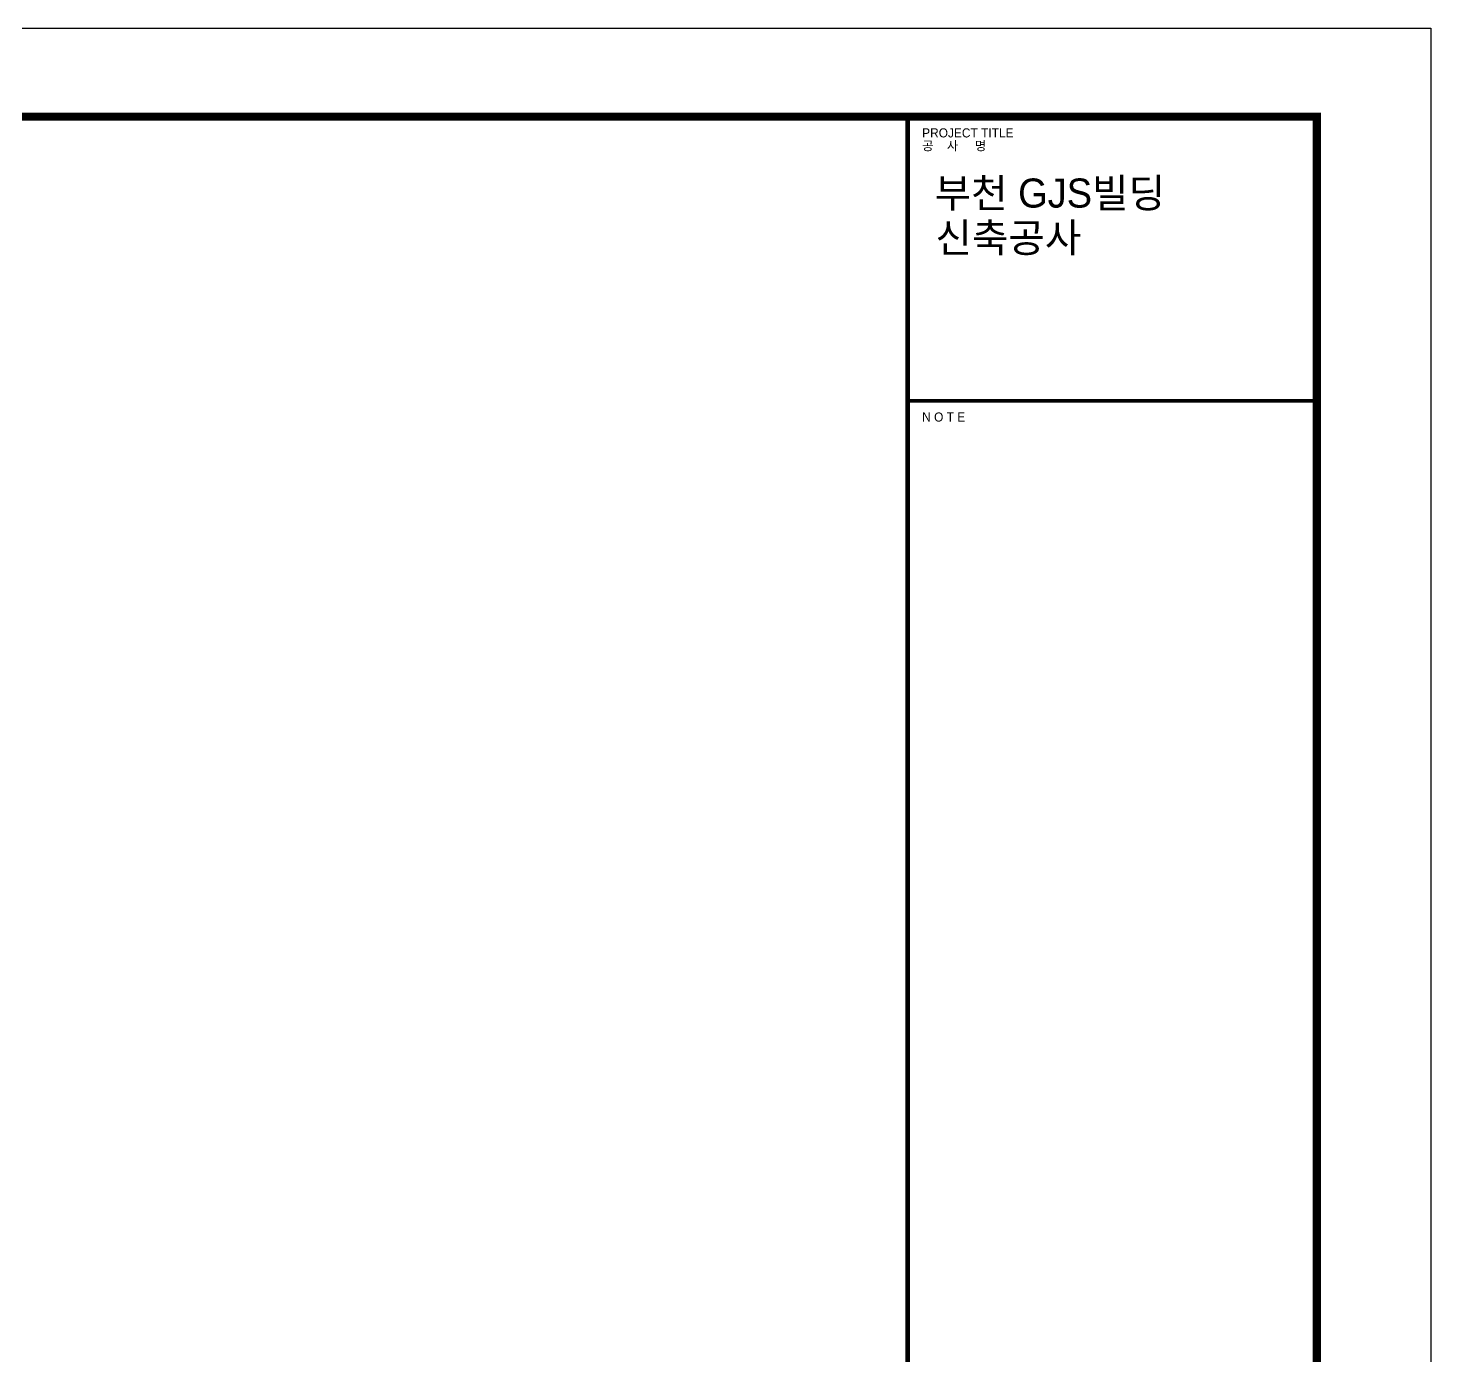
# Model space of a CAD drawing. Header units: millimetres. Extents: x 83956 to 461956, y 36707 to 125807.
# Drawn here: x 288891 to 298156, y 90307 to 99077 of the extents above; entities that cross this region are included whole.
import ezdxf

# ---------------------------------------------------------------- set-up
doc = ezdxf.new("R2010")
doc.units = ezdxf.units.MM
doc.header["$LTSCALE"] = 100
doc.header["$MEASUREMENT"] = 0
doc.layers.get('0').update_dxf_attribs({"linetype": 'CONTINUOUS'})
doc.layers.get('Defpoints').update_dxf_attribs({"linetype": 'CONTINUOUS'})
doc.layers.add('FORM', color=8, linetype='CONTINUOUS')
doc.layers.add('TEX', color=3, linetype='CONTINUOUS')
doc.styles.add('HY울릉도L', font='HYWULM.TTF')
doc.styles.add('TITLE', font='Gulim.ttf')

# ---------------------------------------------------------------- blocks, each defined once
blk = doc.blocks.new('PMC-FORMV')
at = {"layer": 'Defpoints'}
blk.add_lwpolyline([(0, 0), (0, 29700), (42000, 29700), (42000, 0)], close=True, dxfattribs=at)
at = {"layer": 'FORM', "const_width": 90.2}
blk.add_lwpolyline([(1544, 975), (1544, 28725), (40744, 28725), (40744, 975)], close=True, dxfattribs=at)
at = {"layer": 'FORM'}
for points, const_width in [([(36240, 975), (36240, 28725)], 50.1), ([(36240, 25597), (40744, 25597)], 40.1)]:
    blk.add_lwpolyline(points, dxfattribs=dict(at, const_width=const_width))
at = {"layer": 'FORM', "style": 'TITLE'}
for s, height, p in [('PROJECT TITLE', 100.27, (36400, 28496)), ('공    사     명', 100.27, (36400, 28354)), ('N O T E', 100.3, (36400, 25368))]:
    blk.add_text(s, height=height, dxfattribs=at).set_placement(p)

msp = doc.modelspace()

# ---------------------------------------------------------------- linework, layer by layer
msp.add_lwpolyline([(273882.3, 98492.1), (294700.1, 98492.1), (294700.1, 81842.1), (273882.3, 81842.1)], close=True)

# ---------------------------------------------------------------- block references
at = {"layer": 'FORM', "xscale": 0.6, "yscale": 0.6, "zscale": 0.6}
msp.add_blockref('PMC-FORMV', (272956.1, 81257.1), dxfattribs=at)

# ---------------------------------------------------------------- texts
at = {"layer": 'TEX', "color": 2, "style": 'HY울릉도L'}
for s, p in [('부천 GJS빌딩', (294878, 97891.3)), ('신축공사', (294883.6, 97596.4))]:
    msp.add_text(s, height=192, dxfattribs=at).set_placement(p)

doc.saveas('drawing.dxf')
